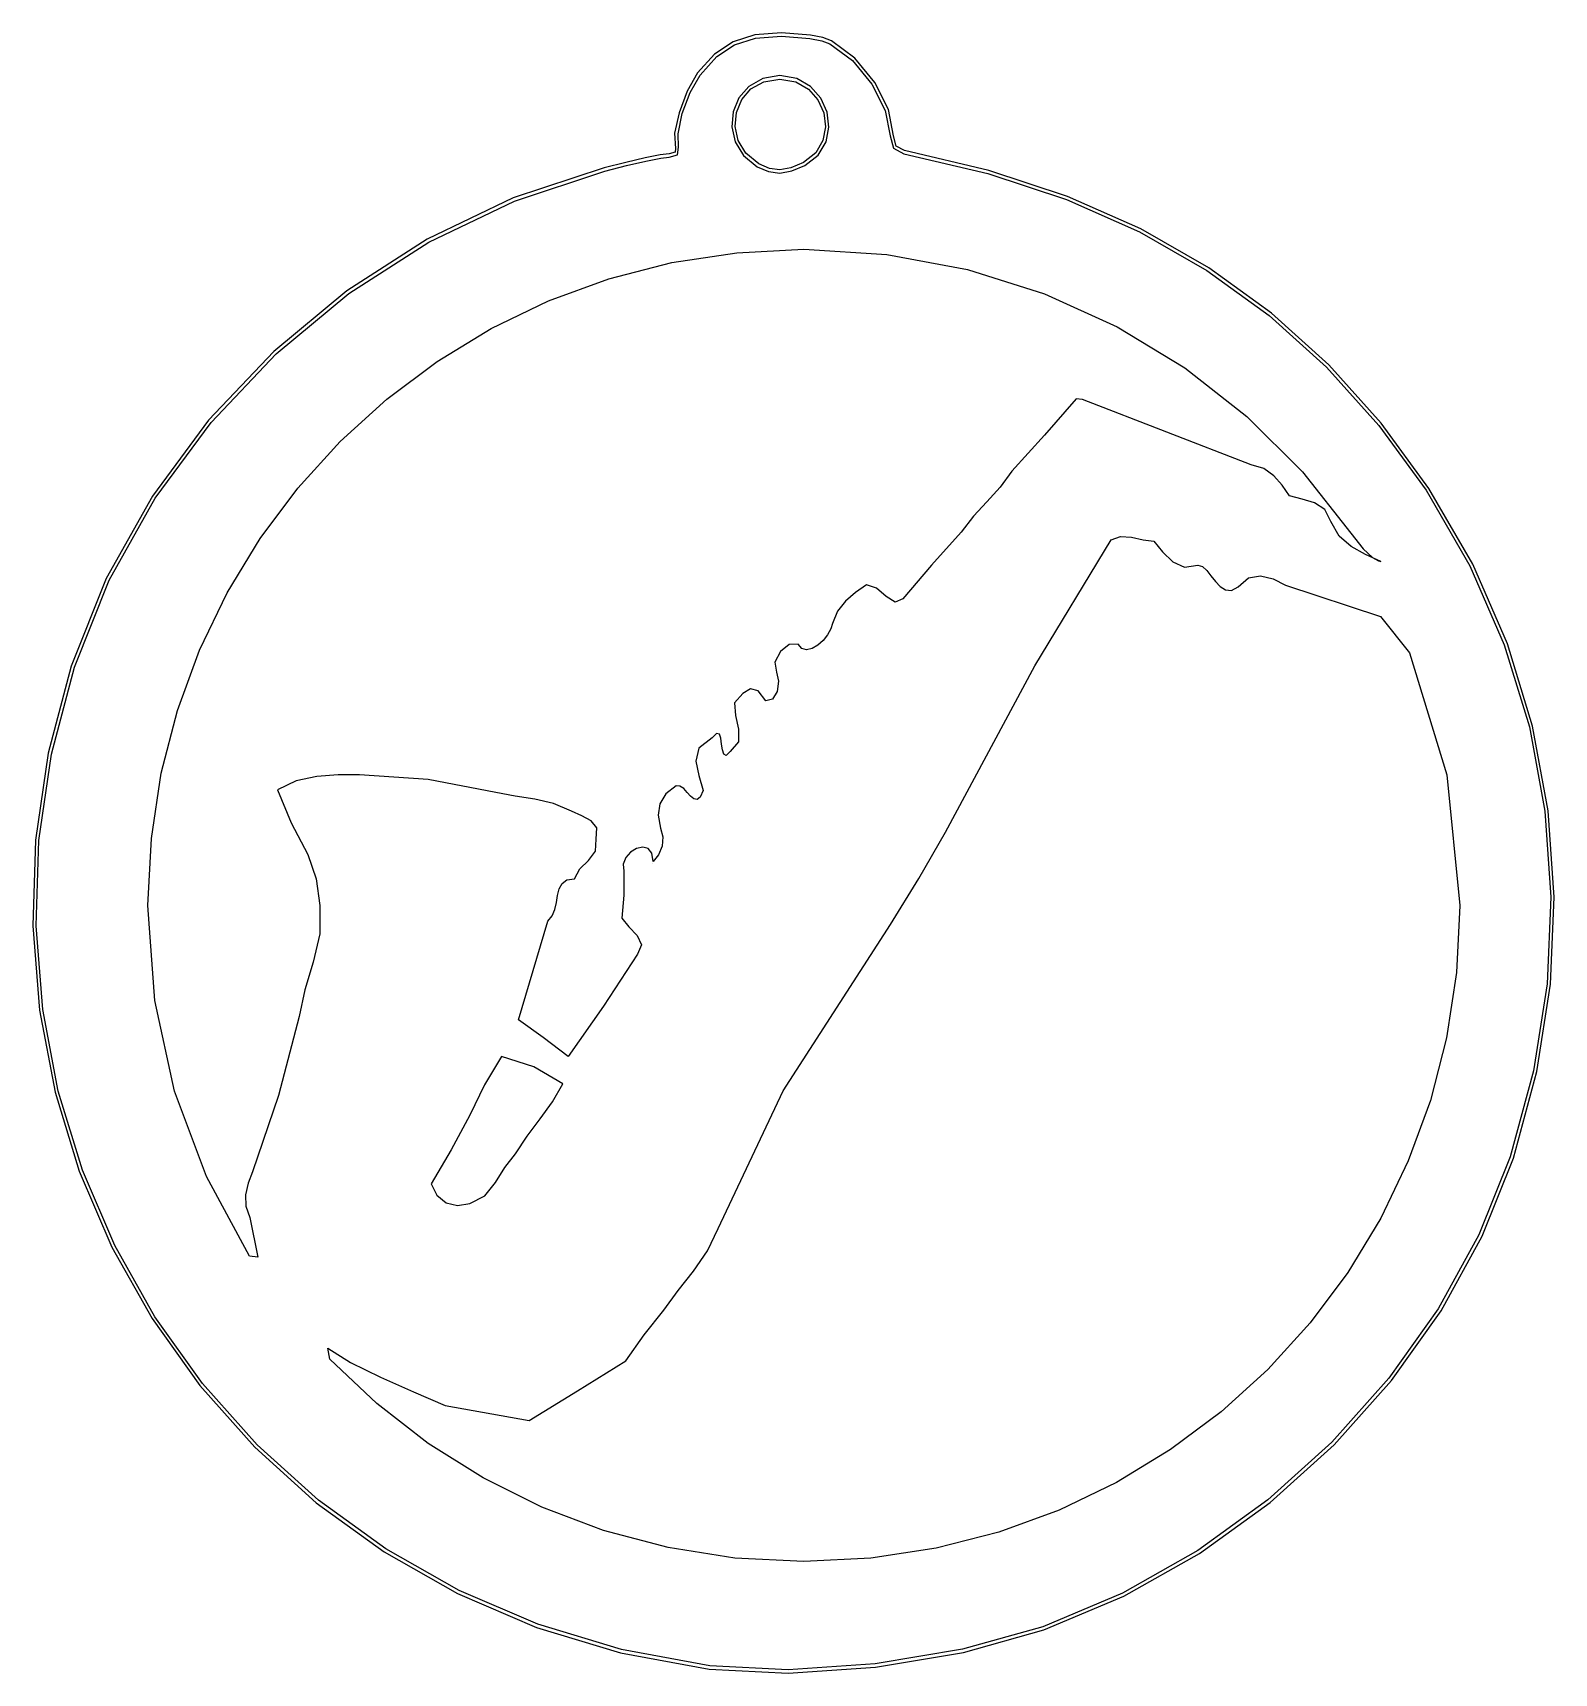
# Model space of a CAD drawing. Extents: x 23 to 468, y 457 to 580.
# Drawn here: x 136.2 to 238.5, y 465.3 to 575.5 of the extents above; entities that cross this region are included whole.
import ezdxf

# ---------------------------------------------------------------- set-up
doc = ezdxf.new("R2010")
doc.units = 0
doc.layers.get('0').update_dxf_attribs({"linetype": 'CONTINUOUS'})

msp = doc.modelspace()

# ---------------------------------------------------------------- linework, layer by layer
at = {"color": 0}
for p, q in [((183.307, 574.911), (182.058, 574.079)), ((182.205, 573.913), (183.402, 574.717)), ((184.77, 575.373), (183.307, 574.911)), ((183.402, 574.717), (184.81, 575.155)), ((186.563, 575.515), (184.77, 575.373)), ((184.81, 575.155), (186.563, 575.289)), ((188.509, 575.363), (186.563, 575.515)), ((186.563, 575.289), (188.474, 575.137)), ((188.474, 575.137), (189.273, 574.975)), ((189.33, 575.197), (188.509, 575.363)), ((189.273, 574.975), (189.818, 574.781)), ((189.924, 574.982), (189.33, 575.197)), ((189.818, 574.781), (191.341, 573.645)), ((191.5, 573.807), (189.924, 574.982)), ((182.058, 574.079), (180.913, 572.816)), ((181.095, 572.678), (182.205, 573.913)), ((191.341, 573.645), (192.64, 572.057)), ((192.83, 572.181), (191.5, 573.807)), ((180.913, 572.816), (180.21, 571.602)), ((180.418, 571.507), (181.095, 572.678)), ((185.294, 572.442), (184.368, 571.916)), ((186.453, 572.636), (185.294, 572.442)), ((185.367, 572.23), (186.453, 572.407)), ((187.591, 572.438), (186.453, 572.636)), ((186.453, 572.407), (187.517, 572.223)), ((188.517, 571.906), (187.591, 572.438)), ((180.21, 571.602), (179.67, 570.145)), ((179.888, 570.082), (180.418, 571.507)), ((183.695, 571.147), (183.304, 570.212)), ((184.368, 571.916), (183.695, 571.147)), ((183.887, 571.027), (184.507, 571.743)), ((184.507, 571.743), (185.367, 572.23)), ((187.517, 572.223), (188.378, 571.729)), ((188.378, 571.729), (189.012, 571.003)), ((189.202, 571.126), (188.517, 571.906)), ((192.64, 572.057), (193.537, 570.283)), ((193.754, 570.361), (192.83, 572.181)), ((179.67, 570.145), (179.375, 568.762)), ((179.601, 568.734), (179.888, 570.082)), ((183.304, 570.212), (183.212, 569.2)), ((183.436, 569.214), (183.525, 570.159)), ((183.525, 570.159), (183.887, 571.027)), ((189.012, 571.003), (189.402, 570.128)), ((189.621, 570.188), (189.202, 571.126)), ((189.402, 570.128), (189.52, 569.186)), ((189.746, 569.179), (189.621, 570.188)), ((193.537, 570.283), (193.874, 568.586)), ((194.101, 568.586), (193.754, 570.361)), ((183.212, 569.2), (183.439, 568.187)), ((183.646, 568.276), (183.436, 569.214)), ((189.52, 569.186), (189.348, 568.269)), ((189.555, 568.184), (189.746, 569.179)), ((179.375, 568.762), (179.433, 567.739)), ((179.645, 567.821), (179.601, 568.734)), ((183.439, 568.187), (184.004, 567.267)), ((184.172, 567.415), (183.646, 568.276)), ((189.348, 568.269), (188.859, 567.447)), ((189.025, 567.295), (189.555, 568.184)), ((193.874, 568.586), (194.087, 567.764)), ((194.268, 567.902), (194.101, 568.586)), ((194.835, 567.609), (194.268, 567.902)), ((176.09, 566.808), (174.631, 566.441)), ((177.397, 567.108), (176.09, 566.808)), ((176.144, 566.586), (177.446, 566.882)), ((178.41, 567.309), (177.397, 567.108)), ((177.446, 566.882), (178.449, 567.087)), ((178.999, 567.387), (178.41, 567.309)), ((178.449, 567.087), (178.999, 567.161)), ((179.415, 567.485), (178.999, 567.387)), ((178.999, 567.161), (179.571, 567.323)), ((179.433, 567.739), (179.415, 567.485)), ((179.571, 567.323), (179.645, 567.821)), ((184.004, 567.267), (184.926, 566.512)), ((185.04, 566.709), (184.172, 567.415)), ((188.028, 566.808), (187.183, 566.445)), ((188.859, 567.447), (188.028, 566.808)), ((188.134, 566.603), (189.025, 567.295)), ((194.087, 567.764), (194.793, 567.383)), ((194.793, 567.383), (200.444, 566.05)), ((200.504, 566.268), (194.835, 567.609)), ((174.631, 566.441), (168.515, 564.413)), ((168.599, 564.198), (174.687, 566.219)), ((174.687, 566.219), (176.144, 566.586)), ((184.926, 566.512), (185.682, 566.187)), ((185.745, 566.399), (185.04, 566.709)), ((185.682, 566.187), (186.443, 566.092)), ((186.44, 566.311), (185.745, 566.399)), ((187.183, 566.445), (186.44, 566.311)), ((186.443, 566.092), (187.246, 566.233)), ((187.246, 566.233), (188.134, 566.603)), ((200.444, 566.05), (205.718, 564.3)), ((205.799, 564.511), (200.504, 566.268)), ((168.515, 564.413), (162.728, 561.636)), ((162.839, 561.435), (168.599, 564.198)), ((205.718, 564.3), (210.621, 562.13)), ((210.723, 562.331), (205.799, 564.511)), ((215.287, 559.721), (210.723, 562.331)), ((162.728, 561.636), (157.339, 558.176)), ((157.474, 557.992), (162.839, 561.435)), ((210.621, 562.13), (215.164, 559.53)), ((179.179, 560.066), (183.557, 560.737)), ((183.557, 560.737), (188.068, 560.963)), ((188.068, 560.963), (193.653, 560.617)), ((193.653, 560.617), (199.059, 559.608)), ((174.953, 558.983), (179.179, 560.066)), ((199.059, 559.608), (204.235, 557.971)), ((215.164, 559.53), (219.355, 556.503)), ((219.497, 556.676), (215.287, 559.721)), ((157.339, 558.176), (152.418, 554.101)), ((152.574, 553.935), (157.474, 557.992)), ((170.9, 557.498), (174.953, 558.983)), ((204.235, 557.971), (209.127, 555.756)), ((167.045, 555.639), (170.9, 557.498)), ((209.127, 555.756), (213.684, 552.993)), ((219.355, 556.503), (223.201, 553.036)), ((223.361, 553.194), (219.497, 556.676)), ((163.409, 553.431), (167.045, 555.639)), ((152.418, 554.101), (148.034, 549.476)), ((148.208, 549.328), (152.574, 553.935)), ((160.014, 550.894), (163.409, 553.431)), ((213.684, 552.993), (217.855, 549.734)), ((223.201, 553.036), (226.712, 549.127)), ((226.888, 549.268), (223.361, 553.194)), ((156.881, 548.047), (160.014, 550.894)), ((206.368, 550.912), (204.253, 548.478)), ((206.799, 550.877), (206.363, 550.919)), ((206.363, 550.919), (206.368, 550.912)), ((218.132, 546.485), (206.799, 550.877)), ((148.034, 549.476), (144.257, 544.361)), ((144.447, 544.237), (148.208, 549.328)), ((217.855, 549.734), (221.589, 546.015)), ((226.712, 549.127), (229.897, 544.77)), ((230.087, 544.893), (226.888, 549.268)), ((154.034, 544.915), (156.881, 548.047)), ((204.253, 548.478), (202.04, 546.051)), ((202.04, 546.051), (201.26, 544.971)), ((218.984, 546.22), (218.132, 546.485)), ((219.665, 545.744), (218.984, 546.22)), ((221.589, 546.015), (224.834, 541.874)), ((151.496, 541.517), (154.034, 544.915)), ((201.26, 544.971), (200.372, 543.994)), ((220.224, 545.116), (219.665, 545.744)), ((220.711, 544.382), (220.224, 545.116)), ((229.897, 544.77), (232.84, 539.697)), ((233.043, 539.799), (230.087, 544.893)), ((144.257, 544.361), (141.157, 538.829)), ((141.361, 538.73), (144.447, 544.237)), ((200.372, 543.994), (199.465, 543.017)), ((221.576, 544.177), (220.711, 544.382)), ((222.407, 543.927), (221.576, 544.177)), ((223.086, 543.479), (222.407, 543.927)), ((199.465, 543.017), (198.632, 541.941)), ((223.5, 542.678), (223.086, 543.479)), ((224.046, 541.683), (223.5, 542.678)), ((149.287, 537.884), (151.496, 541.517)), ((198.632, 541.941), (196.652, 539.743)), ((203.595, 532.973), (208.726, 541.436)), ((208.726, 541.436), (209.342, 541.669)), ((209.342, 541.669), (210.085, 541.609)), ((210.085, 541.609), (210.866, 541.443)), ((210.866, 541.443), (211.599, 541.355)), ((224.855, 540.978), (224.046, 541.683)), ((224.834, 541.874), (225.665, 540.826)), ((211.599, 541.355), (212.178, 540.625)), ((212.178, 540.625), (212.864, 539.962)), ((225.823, 540.448), (224.855, 540.978)), ((225.665, 540.826), (226.3, 540.254)), ((226.847, 539.969), (225.823, 540.448)), ((196.652, 539.743), (194.718, 537.471)), ((212.864, 539.962), (213.657, 539.588)), ((213.657, 539.588), (214.555, 539.725)), ((214.555, 539.725), (214.857, 539.641)), ((214.857, 539.641), (215.148, 539.383)), ((215.148, 539.383), (215.437, 539.02)), ((226.3, 540.254), (226.704, 540.018)), ((226.704, 540.018), (226.847, 539.969)), ((232.84, 539.697), (235.158, 534.377)), ((235.37, 534.455), (233.043, 539.799)), ((141.157, 538.829), (138.803, 532.938)), ((139.018, 532.867), (141.361, 538.73)), ((192.27, 538.413), (191.532, 537.898)), ((192.939, 538.187), (192.27, 538.413)), ((193.602, 537.637), (192.939, 538.187)), ((215.437, 539.02), (215.739, 538.632)), ((215.739, 538.632), (216.06, 538.289)), ((216.06, 538.289), (216.414, 538.067)), ((216.414, 538.067), (216.811, 538.039)), ((216.811, 538.039), (217.261, 538.279)), ((217.261, 538.279), (217.956, 538.886)), ((217.956, 538.886), (218.759, 539.02)), ((218.759, 539.02), (219.611, 538.815)), ((219.611, 538.815), (220.452, 538.392)), ((220.452, 538.392), (226.829, 536.286)), ((147.429, 534.028), (149.287, 537.884)), ((190.858, 537.323), (190.321, 536.642)), ((191.532, 537.898), (190.858, 537.323)), ((194.211, 537.242), (193.602, 537.637)), ((194.718, 537.471), (194.211, 537.242)), ((190.321, 536.642), (189.99, 535.813)), ((226.829, 536.286), (228.786, 533.834)), ((189.661, 535.055), (189.352, 534.677)), ((189.883, 535.446), (189.661, 535.055)), ((189.99, 535.813), (189.883, 535.446)), ((145.945, 529.975), (147.429, 534.028)), ((186.483, 533.919), (186.118, 533.22)), ((187.081, 534.398), (186.483, 533.919)), ((187.681, 534.423), (187.081, 534.398)), ((187.924, 534.123), (187.681, 534.423)), ((188.247, 534.039), (187.924, 534.123)), ((188.613, 534.13), (188.247, 534.039)), ((188.994, 534.356), (188.613, 534.13)), ((189.352, 534.677), (188.994, 534.356)), ((228.786, 533.834), (231.297, 525.642)), ((235.158, 534.377), (236.842, 528.86)), ((237.062, 528.913), (235.37, 534.455)), ((138.803, 532.938), (137.262, 527.089)), ((137.483, 527.039), (139.018, 532.867)), ((186.118, 533.22), (186.217, 532.543)), ((197.597, 521.797), (203.595, 532.973)), ((186.217, 532.543), (186.356, 531.943)), ((186.356, 531.943), (186.26, 531.248)), ((183.96, 531.096), (183.405, 530.479)), ((183.405, 530.479), (183.465, 529.622)), ((184.485, 531.414), (183.96, 531.096)), ((184.993, 531.297), (184.485, 531.414)), ((185.505, 530.624), (184.993, 531.297)), ((185.962, 530.722), (185.505, 530.624)), ((186.26, 531.248), (185.962, 530.722)), ((144.859, 525.748), (145.945, 529.975)), ((183.465, 529.622), (183.662, 528.712)), ((182.2, 528.422), (181.894, 528.126)), ((182.382, 528.376), (182.2, 528.422)), ((182.48, 528.101), (182.382, 528.376)), ((183.662, 528.712), (183.659, 527.868)), ((236.842, 528.86), (237.888, 523.191)), ((238.113, 523.219), (237.062, 528.913)), ((137.262, 527.089), (136.409, 521.257)), ((136.634, 521.236), (137.483, 527.039)), ((181.005, 527.431), (180.806, 526.563)), ((181.894, 528.126), (181.005, 527.431)), ((182.535, 527.71), (182.48, 528.101)), ((182.585, 527.311), (182.535, 527.71)), ((182.672, 527.022), (182.585, 527.311)), ((183.115, 527.209), (182.835, 526.948)), ((183.659, 527.868), (183.115, 527.209)), ((180.806, 526.563), (180.998, 525.593)), ((182.835, 526.948), (182.672, 527.022)), ((144.191, 521.37), (144.859, 525.748)), ((153.938, 525.233), (152.676, 524.637)), ((155.32, 525.537), (153.938, 525.233)), ((156.755, 525.646), (155.32, 525.537)), ((158.175, 525.639), (156.755, 525.646)), ((162.81, 525.332), (158.175, 525.639)), ((167.35, 524.461), (162.81, 525.332)), ((179.473, 524.898), (178.792, 524.355)), ((179.735, 524.88), (179.473, 524.898)), ((179.984, 524.711), (179.735, 524.88)), ((180.998, 525.593), (181.284, 524.588)), ((231.297, 525.642), (232.172, 516.858)), ((152.676, 524.637), (153.595, 522.414)), ((168.657, 524.217), (167.35, 524.461)), ((169.967, 524.013), (168.657, 524.217)), ((171.239, 523.723), (169.967, 524.013)), ((178.792, 524.355), (178.39, 523.692)), ((180.223, 524.461), (179.984, 524.711)), ((180.45, 524.21), (180.223, 524.461)), ((180.668, 524.023), (180.45, 524.21)), ((180.879, 523.977), (180.668, 524.023)), ((181.083, 524.14), (180.879, 523.977)), ((181.284, 524.588), (181.083, 524.14)), ((172.437, 523.208), (171.239, 523.723)), ((173.138, 522.88), (172.437, 523.208)), ((173.762, 522.545), (173.138, 522.88)), ((178.39, 523.692), (178.266, 522.923)), ((178.266, 522.923), (178.423, 522.065)), ((237.888, 523.191), (238.288, 517.419)), ((238.514, 517.423), (238.113, 523.219)), ((153.595, 522.414), (154.707, 520.277)), ((174.14, 522.072), (173.762, 522.545)), ((174.105, 521.321), (174.14, 522.072)), ((178.423, 522.065), (178.58, 521.466)), ((195.796, 518.664), (197.597, 521.797)), ((136.409, 521.257), (136.219, 515.489)), ((136.444, 515.493), (136.634, 521.236)), ((143.964, 516.858), (144.191, 521.37)), ((173.582, 519.892), (174.056, 520.509)), ((174.056, 520.509), (174.105, 521.321)), ((176.41, 520.435), (176.09, 520.079)), ((176.81, 520.679), (176.41, 520.435)), ((177.227, 520.771), (176.81, 520.679)), ((177.595, 520.682), (177.227, 520.771)), ((177.85, 520.372), (177.595, 520.682)), ((178.525, 520.841), (178.296, 520.266)), ((178.58, 521.466), (178.525, 520.841)), ((154.707, 520.277), (155.265, 518.65)), ((172.639, 518.657), (173.002, 519.328)), ((173.002, 519.328), (173.582, 519.892)), ((176.09, 520.079), (175.916, 519.642)), ((175.916, 519.642), (175.952, 519.158)), ((177.928, 519.804), (177.85, 520.372)), ((177.884, 519.659), (177.884, 519.659)), ((178.296, 520.266), (177.928, 519.804)), ((155.265, 518.65), (155.52, 516.855)), ((171.615, 517.97), (171.807, 518.329)), ((171.807, 518.329), (172.131, 518.573)), ((172.131, 518.573), (172.639, 518.657)), ((175.952, 519.158), (175.952, 517.56)), ((193.88, 515.585), (195.796, 518.664)), ((171.424, 517.059), (171.505, 517.532)), ((171.505, 517.532), (171.615, 517.97)), ((175.952, 517.56), (175.824, 516.001)), ((238.288, 517.419), (238.035, 511.591)), ((238.262, 511.567), (238.514, 517.423)), ((144.421, 510.48), (143.964, 516.858)), ((155.52, 516.855), (155.509, 514.95)), ((170.84, 515.814), (171.143, 516.16)), ((171.143, 516.16), (171.321, 516.59)), ((171.321, 516.59), (171.424, 517.059)), ((232.172, 516.858), (231.943, 512.35)), ((136.219, 515.489), (136.663, 509.831)), ((136.886, 509.859), (136.444, 515.493)), ((155.509, 514.95), (155.071, 513.045)), ((168.873, 509.168), (170.84, 515.814)), ((175.824, 516.001), (176.304, 515.43)), ((176.304, 515.43), (176.845, 514.83)), ((186.666, 504.402), (193.88, 515.585)), ((176.845, 514.83), (177.137, 514.216)), ((177.137, 514.216), (176.871, 513.592)), ((155.071, 513.045), (154.507, 511.179)), ((176.871, 513.592), (174.588, 510.085)), ((231.943, 512.35), (231.275, 507.972)), ((154.507, 511.179), (154.124, 509.401)), ((238.035, 511.591), (237.127, 505.753)), ((237.351, 505.707), (238.262, 511.567)), ((136.663, 509.831), (137.714, 504.317)), ((137.932, 504.37), (136.886, 509.859)), ((145.752, 504.384), (144.421, 510.48)), ((154.124, 509.401), (152.733, 504.077)), ((174.588, 510.085), (172.215, 506.709)), ((170.543, 507.986), (168.873, 509.168)), ((172.215, 506.709), (170.543, 507.986)), ((231.275, 507.972), (230.189, 503.745)), ((167.728, 506.705), (166.595, 504.811)), ((169.902, 506.007), (167.728, 506.705)), ((171.856, 504.871), (169.902, 506.007)), ((237.127, 505.753), (235.556, 499.953)), ((235.773, 499.883), (237.351, 505.707)), ((137.714, 504.317), (139.347, 498.994)), ((139.557, 499.071), (137.932, 504.37)), ((147.894, 498.634), (145.752, 504.384)), ((152.733, 504.077), (151, 498.948)), ((166.595, 504.811), (165.608, 502.768)), ((171.173, 503.664), (171.856, 504.871)), ((182.309, 495.148), (186.666, 504.402)), ((170.337, 502.507), (171.173, 503.664)), ((230.189, 503.745), (228.705, 499.692)), ((165.608, 502.768), (164.342, 500.44)), ((169.466, 501.354), (170.337, 502.507)), ((168.678, 500.165), (169.466, 501.354)), ((164.342, 500.44), (162.997, 498.154)), ((167.962, 499.258), (168.678, 500.165)), ((228.705, 499.692), (226.847, 495.836)), ((235.556, 499.953), (233.455, 494.725)), ((233.662, 494.626), (235.773, 499.883)), ((139.347, 498.994), (141.534, 493.903)), ((141.734, 494.002), (139.557, 499.071)), ((150.781, 493.293), (147.894, 498.634)), ((151, 498.948), (150.708, 498.196)), ((167.337, 498.228), (167.962, 499.258)), ((150.708, 498.196), (150.527, 497.42)), ((150.527, 497.42), (150.536, 496.644)), ((162.997, 498.154), (163.387, 497.378)), ((163.387, 497.378), (164.014, 496.88)), ((165.595, 496.824), (166.61, 497.336)), ((166.61, 497.336), (167.337, 498.228)), ((150.536, 496.644), (150.813, 495.893)), ((164.014, 496.88), (164.782, 496.686)), ((164.782, 496.686), (165.595, 496.824)), ((150.813, 495.893), (151.353, 493.229)), ((181.585, 493.656), (182.309, 495.148)), ((226.847, 495.836), (224.638, 492.199)), ((144.435, 489.208), (141.734, 494.002)), ((233.455, 494.725), (230.718, 489.747)), ((230.912, 489.624), (233.662, 494.626)), ((141.534, 493.903), (144.248, 489.088)), ((151.353, 493.229), (150.781, 493.293)), ((180.639, 492.287), (181.585, 493.656)), ((179.608, 490.978), (180.639, 492.287)), ((224.638, 492.199), (222.1, 488.805)), ((178.639, 489.663), (179.608, 490.978)), ((177.333, 487.998), (178.639, 489.663)), ((230.718, 489.747), (227.402, 485.08)), ((227.582, 484.935), (230.912, 489.624)), ((144.248, 489.088), (147.461, 484.59)), ((147.635, 484.731), (144.435, 489.208)), ((222.1, 488.805), (219.253, 485.673)), ((176.098, 486.241), (177.333, 487.998)), ((156.197, 486.375), (156.064, 487.109)), ((156.064, 487.109), (157.587, 486.131)), ((159.356, 483.38), (156.197, 486.375)), ((172.85, 484.23), (176.098, 486.241)), ((157.587, 486.131), (159.599, 485.144)), ((159.599, 485.144), (161.815, 484.173)), ((219.253, 485.673), (216.12, 482.826)), ((147.461, 484.59), (151.147, 480.452)), ((151.305, 480.61), (147.635, 484.731)), ((161.815, 484.173), (163.949, 483.249)), ((169.591, 482.24), (172.85, 484.23)), ((227.402, 485.08), (223.565, 480.776)), ((223.727, 480.617), (227.582, 484.935)), ((162.801, 480.706), (159.356, 483.38)), ((163.949, 483.249), (169.591, 482.24)), ((216.12, 482.826), (212.725, 480.289)), ((223.565, 480.776), (219.261, 476.899)), ((151.147, 480.452), (155.281, 476.712)), ((155.421, 476.889), (151.305, 480.61)), ((166.504, 478.377), (162.801, 480.706)), ((212.725, 480.289), (209.09, 478.077)), ((219.406, 476.723), (223.727, 480.617)), ((170.443, 476.419), (166.504, 478.377)), ((209.09, 478.077), (205.234, 476.222)), ((155.281, 476.712), (159.833, 473.421)), ((159.953, 473.611), (155.421, 476.889)), ((174.593, 474.853), (170.443, 476.419)), ((219.261, 476.899), (214.55, 473.502)), ((214.672, 473.311), (219.406, 476.723)), ((205.234, 476.222), (201.181, 474.737)), ((178.93, 473.703), (174.593, 474.853)), ((201.181, 474.737), (196.955, 473.65)), ((159.833, 473.421), (164.779, 470.613)), ((164.878, 470.814), (159.953, 473.611)), ((183.429, 472.994), (178.93, 473.703)), ((196.955, 473.65), (192.577, 472.983)), ((214.55, 473.502), (209.484, 470.644)), ((209.585, 470.44), (214.672, 473.311)), ((188.068, 472.754), (183.429, 472.994)), ((192.577, 472.983), (188.068, 472.754)), ((170.166, 468.545), (164.878, 470.814)), ((164.779, 470.613), (170.09, 468.33)), ((209.484, 470.644), (204.125, 468.38)), ((204.2, 468.164), (209.585, 470.44)), ((170.09, 468.33), (175.738, 466.623)), ((175.792, 466.841), (170.166, 468.545)), ((204.125, 468.38), (198.737, 466.863)), ((198.786, 466.64), (204.2, 468.164)), ((175.738, 466.623), (181.701, 465.526)), ((181.73, 465.748), (175.792, 466.841)), ((198.737, 466.863), (192.852, 465.878)), ((192.88, 465.653), (198.786, 466.64)), ((181.701, 465.526), (187.009, 465.257)), ((187.005, 465.487), (181.73, 465.748)), ((192.852, 465.878), (187.005, 465.487)), ((187.009, 465.257), (192.88, 465.653))]:
    msp.add_line(p, q, dxfattribs=at)

doc.saveas('drawing.dxf')
